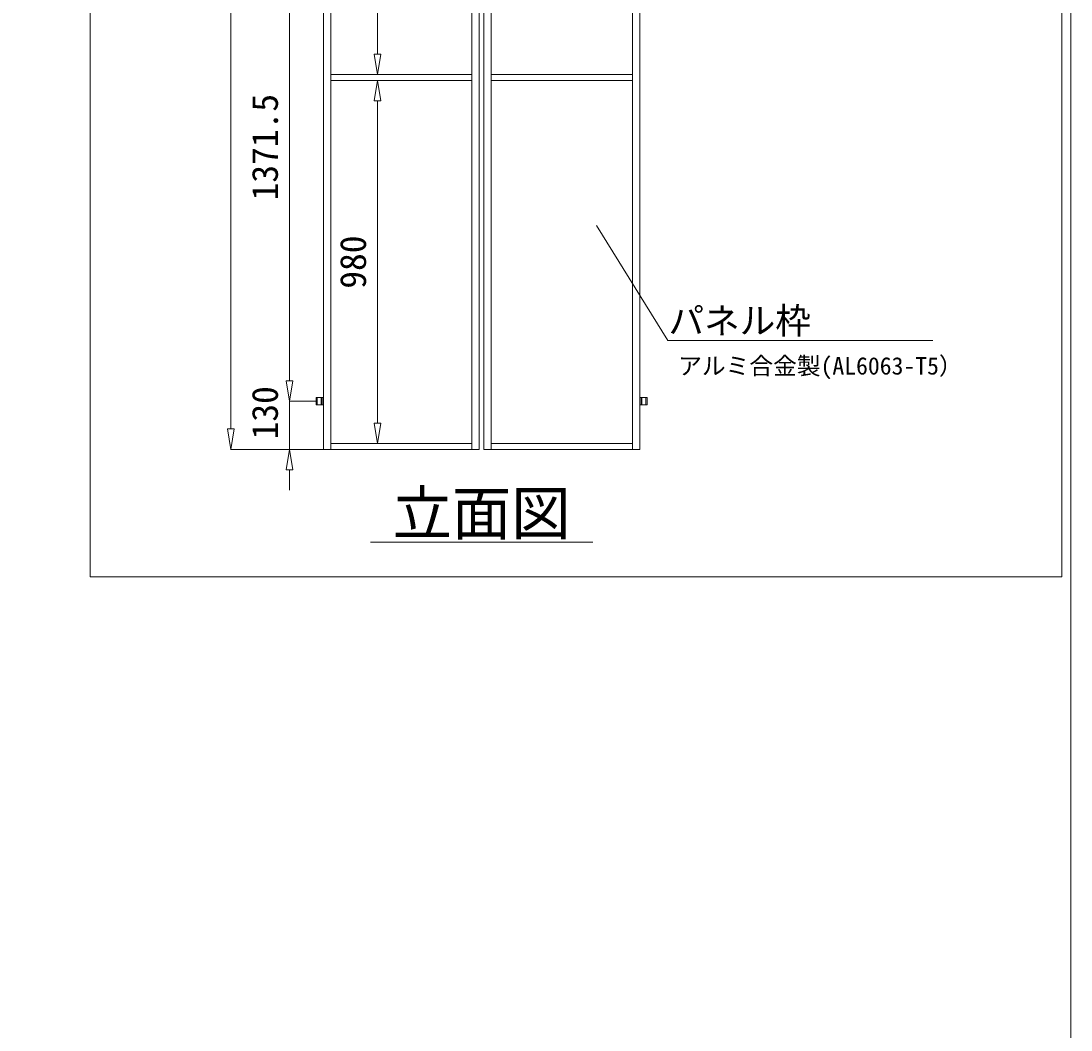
# Model space of a CAD drawing. Units: millimetres, scale not verified. Extents: x -10062 to 10062, y -16938 to 16938.
# Drawn here: x 7231 to 10062, y 6091 to 8814 of the extents above; entities that cross this region are included whole.
import ezdxf
from ezdxf.enums import TextEntityAlignment as Align

# ---------------------------------------------------------------- set-up
doc = ezdxf.new("R2010")
doc.units = ezdxf.units.MM
doc.header["$LTSCALE"] = 90
doc.linetypes.add('DASHED1', pattern=[1.8, 1.2, -0.6])
doc.layers.add('0-B_図面枠', color=134, linetype='Continuous', lineweight=18)
doc.styles.add('ＭＳ ゴシック', font='')
doc.styles.get('ＭＳ ゴシック').set_extended_font_data('MS Gothic')

msp = doc.modelspace()

# ---------------------------------------------------------------- linework, layer by layer
at = {"layer": '0-B_図面枠'}
for p, q in [((7796.6, 10605.96), (7796.6, 7712.96)), ((8192.41, 9594.46), (8192.41, 8724.47)), ((7954.72, 9104.46), (7954.72, 7842.96)), ((8183.24, 8724.47), (8192.41, 8669.47)), ((8183.24, 8724.47), (8201.57, 8724.47)), ((8192.41, 8669.47), (8201.57, 8724.47)), ((8067.41, 8669.47), (8193.41, 8669.47)), ((8067.41, 8653.46), (8193.41, 8653.46)), ((8183.24, 8598.47), (8192.41, 8653.46)), ((8192.41, 8653.46), (8201.57, 8598.47)), ((8183.24, 8598.47), (8201.57, 8598.47)), ((8192.41, 8598.47), (8192.41, 7728.46)), ((8976.02, 7951.31), (9689.81, 7951.31)), ((7954.72, 7842.96), (7954.72, 7897.96)), ((7945.56, 7842.96), (7954.72, 7787.96)), ((7945.56, 7842.96), (7963.89, 7842.96)), ((7945.56, 7842.96), (7954.72, 7787.96)), ((7945.56, 7842.96), (7963.89, 7842.96)), ((7954.72, 7787.96), (7963.89, 7842.96)), ((7954.72, 7787.96), (7963.89, 7842.96)), ((8025.66, 7787.96), (7953.72, 7787.96)), ((8025.66, 7787.96), (7953.72, 7787.96)), ((7954.72, 7787.96), (7954.72, 7657.96)), ((8042.87, 7797.96), (8042.87, 7777.96)), ((8903.15, 7797.96), (8903.15, 7777.96)), ((7787.44, 7712.96), (7796.6, 7657.96)), ((7787.44, 7712.96), (7805.77, 7712.96)), ((7796.6, 7657.96), (7805.77, 7712.96)), ((8183.24, 7728.46), (8192.41, 7673.46)), ((8183.24, 7728.46), (8201.57, 7728.46)), ((8192.41, 7673.46), (8201.57, 7728.46)), ((8045.66, 7657.96), (7795.6, 7657.96)), ((7945.56, 7602.97), (7954.72, 7657.96)), ((8045.66, 7657.96), (7953.72, 7657.96)), ((7954.72, 7657.96), (7963.89, 7602.97)), ((8067.41, 7673.46), (8193.41, 7673.46)), ((7945.56, 7602.97), (7963.89, 7602.97)), ((7954.72, 7602.97), (7954.72, 7547.96)), ((8173.01, 7407.96), (8773.01, 7407.96))]:
    msp.add_line(p, q, dxfattribs=at)
at = {"layer": '0-B_図面枠', "linetype": 'DASHED1'}
for p, q in [((8029.66, 7797.96), (8029.66, 7777.96)), ((8040.65, 7797.96), (8040.65, 7777.96)), ((8905.36, 7797.96), (8905.36, 7777.96)), ((8916.36, 7797.96), (8916.36, 7777.96))]:
    msp.add_line(p, q, dxfattribs=at)
at = {"layer": '0-B_図面枠'}
for points in [[(-10062.5, 16937.5), (10062.5, 16937.5), (10062.5, 3062.5), (-10062.5, 3062.5)], [(7417.7, 11498.83), (10037.64, 11498.83), (10037.64, 7314.17), (7417.7, 7314.17)], [(8046.66, 10660.96), (8066.41, 10660.96), (8066.41, 7657.96), (8046.66, 7657.96)], [(8466.66, 10660.96), (8446.91, 10660.96), (8446.91, 7657.96), (8466.66, 7657.96)], [(8479.36, 10660.96), (8499.11, 10660.96), (8499.11, 7657.96), (8479.36, 7657.96)], [(8899.36, 10660.96), (8879.61, 10660.96), (8879.61, 7657.96), (8899.36, 7657.96)], [(8446.91, 8669.47), (8066.41, 8669.47), (8066.41, 8653.46), (8446.91, 8653.46)], [(8499.11, 8669.47), (8879.61, 8669.47), (8879.61, 8653.46), (8499.11, 8653.46)], [(8446.91, 7657.96), (8066.41, 7657.96), (8066.41, 7673.46), (8446.91, 7673.46)], [(8499.11, 7657.96), (8879.61, 7657.96), (8879.61, 7673.46), (8499.11, 7673.46)]]:
    msp.add_lwpolyline(points, close=True, dxfattribs=at)
for points in [[(8783.06, 8261.73), (8975.66, 7951.31), (8976.02, 7951.31)], [(8046.66, 7777.96), (8026.66, 7777.96), (8026.66, 7797.96), (8046.66, 7797.96)], [(8899.36, 7777.96), (8919.36, 7777.96), (8919.36, 7797.96), (8899.36, 7797.96)]]:
    msp.add_lwpolyline(points, dxfattribs=at)

# ---------------------------------------------------------------- texts
at = {"layer": '0-B_図面枠', "style": 'ＭＳ ゴシック'}
for s, p in [('1371.5', (7944.82, 8329.72)), ('980', (8182.51, 8091.46)), ('130', (7944.82, 7684.89))]:
    msp.add_text(s, height=70.38, rotation=90, dxfattribs=at).set_placement(p, align=Align.BOTTOM_LEFT)
for s, height, p in [('パネル枠\u3000\u3000\u3000\u3000\u3000', 70.38, (8977.01, 7948.92)), ('アルミ合金製(AL6063-T5）', 46.92, (9003.14, 7845.77)), ('立面図', 117.3, (8233.01, 7391.96))]:
    msp.add_text(s, height=height, dxfattribs=at).set_placement(p, align=Align.BOTTOM_LEFT)

doc.saveas('drawing.dxf')
